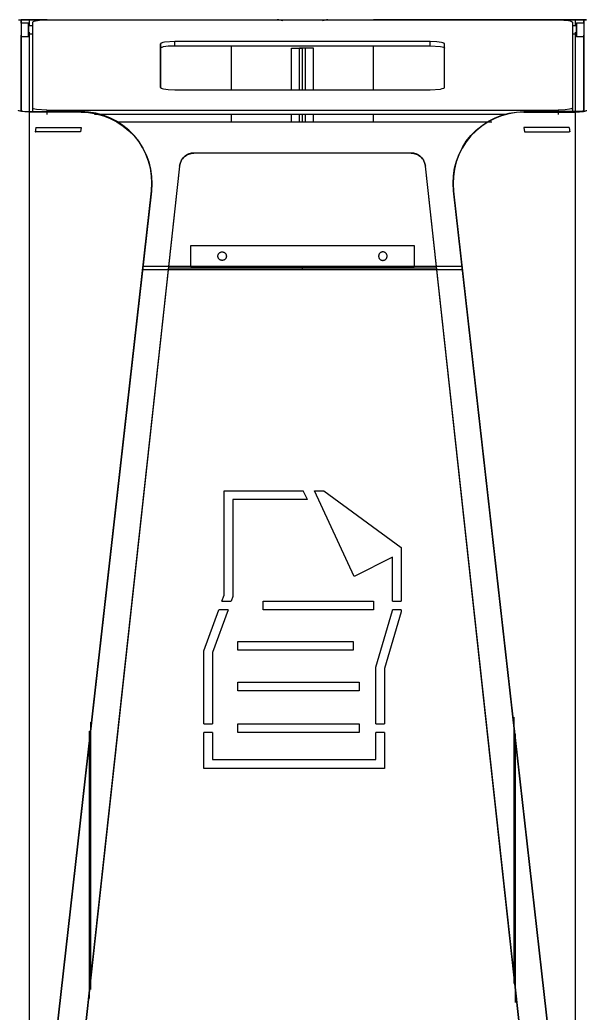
# Model space of a CAD drawing. Header units: millimetres. Extents: x 10366 to 23682, y 24552 to 29690.
# Drawn here: x 21853 to 22251, y 27333 to 28033 of the extents above; entities that cross this region are included whole.
import ezdxf

# ---------------------------------------------------------------- set-up
doc = ezdxf.new("R2010")
doc.units = ezdxf.units.MM
doc.header["$LTSCALE"] = 3
doc.layers.add('DomyÅ›lny', color=7, linetype='Continuous')

msp = doc.modelspace()

# ---------------------------------------------------------------- linework, layer by layer
at = {"layer": 'DomyÅ›lny'}
for p, q in [((21851.8, 28032.54), (21853.8, 28032.54)), ((21853.8, 28032.54), (21853.8, 27968.89)), ((21853.8, 28030.21), (21853.8, 28032.54)), ((21853.8, 28030.54), (21858.8, 28030.54)), ((21859.56, 28032.54), (22001.8, 28032.54)), ((21859.56, 28028.1), (21859.56, 28032.54)), ((21871.91, 28032.54), (21859.56, 28032.54)), ((21861.8, 28030.84), (21861.8, 27970.58)), ((21871.8, 28032.54), (22231.8, 28032.54)), ((22244.04, 28032.54), (22101.8, 28032.54)), ((22231.69, 28032.54), (22244.04, 28032.54)), ((22241.8, 28030.84), (22241.8, 27970.58)), ((22244.04, 28028.54), (22244.04, 28032.54)), ((22244.8, 28030.54), (22249.8, 28030.54)), ((22249.8, 28032.54), (22251.8, 28032.54)), ((22249.8, 28032.54), (22249.8, 27968.89)), ((22249.8, 28030.21), (22249.8, 28032.54)), ((21858.8, 28028.54), (21861.8, 28028.54)), ((21859.56, 27967.57), (21859.56, 28023.87)), ((22241.8, 28028.54), (22244.8, 28028.54)), ((22244.04, 27967.57), (22244.04, 28023.87)), ((21853.8, 27968), (21853.8, 28021.75)), ((21858.8, 28020.54), (21853.8, 28020.54)), ((21861.8, 28022.54), (21858.8, 28022.54)), ((22141.8, 28017.29), (21961.8, 28017.29)), ((21961.8, 28014.33), (21961.8, 28017.29)), ((22141.8, 28014.33), (22141.8, 28017.29)), ((22244.8, 28022.54), (22241.8, 28022.54)), ((22249.8, 28020.54), (22244.8, 28020.54)), ((22249.8, 27968), (22249.8, 28021.75)), ((21951.8, 28012.63), (21951.8, 28015.59)), ((21951.8, 28015.59), (21951.8, 27985.03)), ((21951.8, 27985.03), (21951.8, 28012.63)), ((21961.8, 28014.33), (22141.8, 28014.33)), ((22001.8, 27983.33), (22001.8, 28014.33)), ((22044.04, 27983.33), (22044.04, 28012.54)), ((22051.8, 28012.54), (22049.8, 28012.54)), ((22049.8, 27983.33), (22049.8, 28012.54)), ((22051.8, 27983.33), (22051.8, 28012.54)), ((22051.8, 27983.33), (22051.8, 28012.54)), ((22053.8, 28012.54), (22051.8, 28012.54)), ((22053.8, 27983.33), (22053.8, 28012.54)), ((22059.56, 27983.33), (22059.56, 28012.54)), ((22101.8, 27983.33), (22101.8, 28014.33)), ((22151.8, 27985.03), (22151.8, 28015.59)), ((22151.8, 28012.63), (22151.8, 28015.59)), ((21961.8, 27983.33), (22141.8, 27983.33)), ((21859.56, 27967.91), (21895.92, 27967.91)), ((21895.89, 27967.57), (21859.56, 27967.57)), ((21859.56, 27258.78), (21859.56, 27967.57)), ((21861.8, 27970.58), (21861.8, 27967.63)), ((21871.8, 27968.89), (22231.8, 27968.89)), ((21871.8, 27968.89), (21871.8, 27965.93)), ((22244.04, 27967.91), (22207.68, 27967.91)), ((22207.72, 27967.57), (22244.04, 27967.57)), ((22231.8, 27968.89), (22231.8, 27965.93)), ((22241.8, 27970.58), (22241.8, 27967.63)), ((22244.04, 27258.78), (22244.04, 27967.57)), ((22195.06, 27965.93), (21905.3, 27965.93)), ((21920.99, 27960.78), (22185.17, 27960.78)), ((21920.99, 27960.78), (22185.17, 27960.78)), ((22001.8, 27960.78), (22001.8, 27965.93)), ((22044.04, 27960.78), (22044.04, 27965.93)), ((22049.8, 27960.78), (22049.8, 27965.93)), ((22051.8, 27960.78), (22051.8, 27965.93)), ((22051.8, 27960.78), (22051.8, 27965.93)), ((22053.8, 27960.78), (22053.8, 27965.93)), ((22059.56, 27960.78), (22059.56, 27965.93)), ((22101.8, 27960.78), (22101.8, 27965.93)), ((21864.05, 27956.69), (21863.8, 27955.21)), ((21863.8, 27955.21), (21863.8, 27953.73)), ((21895.42, 27953.73), (21863.8, 27953.73)), ((21864.05, 27956.69), (21895.92, 27956.69)), ((21895.92, 27956.69), (21895.42, 27953.73)), ((22207.68, 27956.69), (22208.18, 27953.73)), ((22239.55, 27956.69), (22207.68, 27956.69)), ((22208.18, 27953.73), (22239.8, 27953.73)), ((22239.55, 27956.69), (22239.8, 27955.21)), ((22239.8, 27955.21), (22239.8, 27953.73)), ((22128.4, 27938.78), (21975.2, 27938.78)), ((22128.4, 27938.64), (21975.2, 27938.64)), ((21965.27, 27929.63), (21893.04, 27270.36)), ((21965.27, 27929.5), (21893.04, 27270.23)), ((22210.56, 27270.36), (22138.33, 27929.63)), ((22210.56, 27270.23), (22138.33, 27929.5)), ((21872.8, 27267.65), (21945.51, 27912.19)), ((21945.48, 27911.85), (21872.8, 27267.65)), ((22230.8, 27267.65), (22158.09, 27912.19)), ((22158.12, 27911.85), (22230.8, 27267.65)), ((21973.18, 27858.78), (21973.18, 27873.75)), ((21973.18, 27873.75), (22130.42, 27873.75)), ((22130.42, 27873.75), (22130.42, 27858.78)), ((21939.26, 27856.78), (21957.29, 27856.78)), ((22051.8, 27858.78), (21939.49, 27858.78)), ((21957.4, 27857.78), (21957.29, 27856.78)), ((21957.29, 27856.78), (21957.4, 27857.78)), ((21957.29, 27856.78), (22051.8, 27856.78)), ((22051.8, 27857.78), (21957.4, 27857.78)), ((21973.18, 27858.78), (22130.42, 27858.78)), ((22051.8, 27857.78), (22051.8, 27858.78)), ((22164.11, 27858.78), (22051.8, 27858.78)), ((22051.8, 27857.78), (22051.8, 27858.78)), ((22051.8, 27856.78), (22051.8, 27857.78)), ((22146.21, 27857.78), (22051.8, 27857.78)), ((22051.8, 27856.78), (22051.8, 27857.78)), ((22051.8, 27856.78), (22146.31, 27856.78)), ((22146.31, 27856.78), (22146.21, 27857.78)), ((22146.31, 27856.78), (22146.21, 27857.78)), ((22146.31, 27856.78), (22164.34, 27856.78)), ((21996.62, 27627.57), (21996.62, 27700.98)), ((21996.62, 27700.98), (22052.36, 27700.98)), ((21996.62, 27627.57), (21996.62, 27700.98)), ((21996.62, 27700.98), (22052.36, 27700.98)), ((22055.28, 27694.86), (22002.74, 27694.86)), ((22002.74, 27694.86), (22002.74, 27626.49)), ((22055.28, 27694.86), (22002.74, 27694.86)), ((22002.74, 27694.86), (22002.74, 27626.49)), ((22055.28, 27694.86), (22052.36, 27700.98)), ((22055.28, 27694.86), (22052.36, 27700.98)), ((22088.09, 27640.66), (22060.25, 27700.98)), ((22060.25, 27700.98), (22066.8, 27700.98)), ((22088.09, 27640.66), (22060.25, 27700.98)), ((22060.25, 27700.98), (22066.8, 27700.98)), ((22066.8, 27700.98), (22121.2, 27661.09)), ((22066.8, 27700.98), (22121.2, 27661.09)), ((22121.2, 27661.09), (22121.2, 27623.37)), ((22121.2, 27661.09), (22121.2, 27623.37)), ((22115.07, 27654.16), (22088.09, 27640.66)), ((22115.07, 27654.16), (22088.09, 27640.66)), ((22115.07, 27623.37), (22115.07, 27654.16)), ((22115.07, 27623.37), (22115.07, 27654.16)), ((21995.1, 27623.37), (21996.62, 27627.57)), ((21995.1, 27623.37), (21996.62, 27627.57)), ((22002.74, 27626.49), (22001.61, 27623.37)), ((22002.74, 27626.49), (22001.61, 27623.37)), ((21982.32, 27588.17), (21992.87, 27617.25)), ((21982.32, 27588.17), (21992.87, 27617.25)), ((21999.39, 27617.25), (21988.45, 27587.09)), ((21999.39, 27617.25), (21988.45, 27587.09)), ((21999.39, 27617.25), (21992.87, 27617.25)), ((21999.39, 27617.25), (21992.87, 27617.25)), ((21995.1, 27623.37), (22001.61, 27623.37)), ((21995.1, 27623.37), (22001.61, 27623.37)), ((22024.01, 27617.25), (22024.01, 27623.37)), ((22024.01, 27623.37), (22101.8, 27623.37)), ((22024.01, 27617.25), (22024.01, 27623.37)), ((22024.01, 27623.37), (22101.8, 27623.37)), ((22101.8, 27617.25), (22024.01, 27617.25)), ((22101.8, 27617.25), (22024.01, 27617.25)), ((22101.8, 27623.37), (22101.8, 27617.25)), ((22101.8, 27623.37), (22101.8, 27617.25)), ((22115.07, 27623.37), (22121.2, 27623.37)), ((22115.07, 27623.37), (22121.2, 27623.37)), ((22115.07, 27616.66), (22115.07, 27617.25)), ((22121.2, 27617.25), (22115.07, 27617.25)), ((22115.07, 27616.66), (22115.07, 27617.25)), ((22121.2, 27617.25), (22115.07, 27617.25)), ((22121.2, 27617.25), (22121.2, 27615.78)), ((22121.2, 27617.25), (22121.2, 27615.78)), ((22103.37, 27576.78), (22115.07, 27616.66)), ((22103.37, 27576.78), (22115.07, 27616.66)), ((22121.2, 27615.78), (22109.5, 27575.89)), ((22121.2, 27615.78), (22109.5, 27575.89)), ((22006.21, 27594.78), (22087.5, 27594.78)), ((22006.21, 27588.65), (22006.21, 27594.78)), ((22006.21, 27594.78), (22087.5, 27594.78)), ((22006.21, 27588.65), (22006.21, 27594.78)), ((22087.5, 27594.78), (22087.5, 27588.65)), ((22087.5, 27594.78), (22087.5, 27588.65)), ((21982.32, 27536.83), (21982.32, 27588.17)), ((21982.32, 27536.83), (21982.32, 27588.17)), ((21988.45, 27587.09), (21988.45, 27536.83)), ((21988.45, 27587.09), (21988.45, 27536.83)), ((22087.5, 27588.65), (22006.21, 27588.65)), ((22087.5, 27588.65), (22006.21, 27588.65)), ((22103.37, 27536.83), (22103.37, 27576.78)), ((22103.37, 27536.83), (22103.37, 27576.78)), ((22109.5, 27575.89), (22109.5, 27536.83)), ((22109.5, 27575.89), (22109.5, 27536.83)), ((22006.21, 27566.19), (22091.59, 27566.19)), ((22006.21, 27560.06), (22006.21, 27566.19)), ((22006.21, 27566.19), (22091.59, 27566.19)), ((22006.21, 27560.06), (22006.21, 27566.19)), ((22091.59, 27566.19), (22091.59, 27560.06)), ((22091.59, 27566.19), (22091.59, 27560.06)), ((22091.59, 27560.06), (22006.21, 27560.06)), ((22091.59, 27560.06), (22006.21, 27560.06)), ((22200.8, 27354.16), (22200.8, 27541.68)), ((21902.8, 27349.93), (21902.8, 27538.15)), ((21982.32, 27536.83), (21988.45, 27536.83)), ((21982.32, 27536.83), (21988.45, 27536.83)), ((22006.21, 27536.83), (22091.59, 27536.83)), ((22006.21, 27530.7), (22006.21, 27536.83)), ((22006.21, 27536.83), (22091.59, 27536.83)), ((22006.21, 27530.7), (22006.21, 27536.83)), ((22091.59, 27536.83), (22091.59, 27530.7)), ((22091.59, 27536.83), (22091.59, 27530.7)), ((22103.37, 27536.83), (22109.5, 27536.83)), ((22103.37, 27536.83), (22109.5, 27536.83)), ((21901.8, 27343.58), (21901.8, 27531.81)), ((21982.32, 27505.55), (21982.32, 27530.7)), ((21988.45, 27530.7), (21982.32, 27530.7)), ((21982.32, 27505.55), (21982.32, 27530.7)), ((21988.45, 27530.7), (21982.32, 27530.7)), ((21988.45, 27530.7), (21988.45, 27511.68)), ((21988.45, 27530.7), (21988.45, 27511.68)), ((22091.59, 27530.7), (22006.21, 27530.7)), ((22091.59, 27530.7), (22006.21, 27530.7)), ((22103.37, 27511.68), (22103.37, 27530.7)), ((22109.5, 27530.7), (22103.37, 27530.7)), ((22103.37, 27511.68), (22103.37, 27530.7)), ((22109.5, 27530.7), (22103.37, 27530.7)), ((22109.5, 27530.7), (22109.5, 27505.55)), ((22109.5, 27530.7), (22109.5, 27505.55)), ((22201.8, 27340.76), (22201.8, 27529.69)), ((22109.5, 27505.55), (21982.32, 27505.55)), ((22109.5, 27505.55), (21982.32, 27505.55)), ((21988.45, 27511.68), (22103.37, 27511.68)), ((21988.45, 27511.68), (22103.37, 27511.68))]:
    msp.add_line(p, q, dxfattribs=at)
for points in [[(21851.8, 28032.54, 0), (21851.8, 28032.54, 0), (21851.8, 28032.54, 0), (21851.8, 28032.54, 0), (21851.8, 28032.54, 0), (21851.8, 28032.54, 0), (21851.8, 28032.54, 0), (21851.8, 28032.54, 0), (21851.8, 28032.54, 0), (21851.8, 28032.54, 0), (21851.8, 28032.54, 0), (21851.82, 28032.54, 0), (21851.86, 28032.54, 0), (21852.38, 28032.54, 0), (21854.76, 28032.54, 0), (21859.56, 28032.54, 0)], [(21859.56, 28032.54, 0), (21853.8, 28032.54, 0)], [(21861.8, 28030.84, 0), (21861.8, 28030.88, 0), (21861.81, 28030.93, 0), (21861.83, 28030.97, 0), (21861.85, 28031.01, 0), (21861.88, 28031.06, 0), (21861.92, 28031.1, 0), (21862, 28031.18, 0), (21862.12, 28031.27, 0), (21862.42, 28031.43, 0), (21862.81, 28031.58, 0), (21863.84, 28031.87, 0), (21866.74, 28032.31, 0), (21871.8, 28032.54, 0)], [(22231.8, 28032.54, 0), (22235.75, 28032.4, 0), (22239.01, 28032.02, 0), (22240.22, 28031.76, 0), (22241.11, 28031.46, 0), (22241.42, 28031.31, 0), (22241.54, 28031.23, 0), (22241.64, 28031.15, 0), (22241.71, 28031.07, 0), (22241.74, 28031.04, 0), (22241.76, 28031, 0), (22241.78, 28030.96, 0), (22241.79, 28030.92, 0), (22241.8, 28030.88, 0), (22241.8, 28030.84, 0)], [(22251.8, 28032.54, 0), (22251.8, 28032.54, 0), (22251.8, 28032.54, 0), (22251.8, 28032.54, 0), (22251.8, 28032.54, 0), (22251.8, 28032.54, 0), (22251.8, 28032.54, 0), (22251.8, 28032.54, 0), (22251.8, 28032.54, 0), (22251.8, 28032.54, 0), (22251.8, 28032.54, 0), (22251.79, 28032.54, 0), (22251.74, 28032.54, 0), (22251.22, 28032.54, 0), (22248.84, 28032.54, 0), (22244.04, 28032.54, 0)], [(22244.04, 28032.54, 0), (22249.8, 28032.54, 0)], [(21858.8, 28028.54, 0), (21858.8, 28028.54, 0), (21858.8, 28028.54, 0), (21858.8, 28028.54, 0), (21858.8, 28028.54, 0), (21858.8, 28028.54, 0), (21858.8, 28028.54, 0), (21858.8, 28028.54, 0), (21858.8, 28028.54, 0), (21858.8, 28028.54, 0), (21858.8, 28028.54, 0), (21858.8, 28028.53, 0), (21858.8, 28028.52, 0), (21858.8, 28028.45, 0), (21858.8, 28028.17, 0), (21858.8, 28022.54, 0)], [(22244.8, 28028.54, 0), (22244.8, 28028.54, 0), (22244.8, 28028.54, 0), (22244.8, 28028.54, 0), (22244.8, 28028.54, 0), (22244.8, 28028.54, 0), (22244.8, 28028.54, 0), (22244.8, 28028.54, 0), (22244.8, 28028.54, 0), (22244.8, 28028.54, 0), (22244.8, 28028.54, 0), (22244.8, 28028.53, 0), (22244.8, 28028.52, 0), (22244.8, 28028.45, 0), (22244.8, 28028.17, 0), (22244.8, 28022.54, 0)], [(21961.8, 28017.29, 0), (21954.73, 28016.79, 0), (21953.43, 28016.52, 0), (21952.5, 28016.21, 0), (21952.19, 28016.05, 0), (21952.06, 28015.98, 0), (21951.97, 28015.9, 0), (21951.89, 28015.82, 0), (21951.86, 28015.78, 0), (21951.84, 28015.74, 0), (21951.82, 28015.7, 0), (21951.81, 28015.66, 0), (21951.8, 28015.63, 0), (21951.8, 28015.59, 0)], [(22151.8, 28015.59, 0), (22151.8, 28015.63, 0), (22151.79, 28015.66, 0), (22151.78, 28015.7, 0), (22151.76, 28015.74, 0), (22151.74, 28015.78, 0), (22151.71, 28015.82, 0), (22151.63, 28015.9, 0), (22151.54, 28015.98, 0), (22151.41, 28016.05, 0), (22151.1, 28016.21, 0), (22150.68, 28016.37, 0), (22149.56, 28016.66, 0), (22146.39, 28017.1, 0), (22141.8, 28017.29, 0)], [(21951.8, 28012.63, 0), (21951.8, 28012.67, 0), (21951.81, 28012.71, 0), (21951.82, 28012.75, 0), (21951.84, 28012.78, 0), (21951.86, 28012.82, 0), (21951.89, 28012.86, 0), (21951.97, 28012.94, 0), (21952.06, 28013.02, 0), (21952.19, 28013.1, 0), (21952.5, 28013.26, 0), (21952.92, 28013.41, 0), (21954.04, 28013.7, 0), (21957.21, 28014.14, 0), (21961.8, 28014.33, 0)], [(22044.04, 28012.54, 0), (22051.8, 28012.54, 0)], [(22044.04, 28012.54, 0), (22049.8, 28012.54, 0)], [(22059.56, 28012.54, 0), (22051.8, 28012.54, 0)], [(22059.56, 28012.54, 0), (22053.8, 28012.54, 0)], [(22141.8, 28014.33, 0), (22148.87, 28013.83, 0), (22150.17, 28013.56, 0), (22151.1, 28013.26, 0), (22151.41, 28013.1, 0), (22151.54, 28013.02, 0), (22151.63, 28012.94, 0), (22151.71, 28012.86, 0), (22151.74, 28012.82, 0), (22151.76, 28012.78, 0), (22151.78, 28012.75, 0), (22151.79, 28012.71, 0), (22151.8, 28012.67, 0), (22151.8, 28012.63, 0)], [(21951.8, 27985.03, 0), (21951.8, 27984.99, 0), (21951.81, 27984.95, 0), (21951.82, 27984.91, 0), (21951.84, 27984.88, 0), (21951.86, 27984.84, 0), (21951.89, 27984.8, 0), (21951.97, 27984.72, 0), (21952.06, 27984.64, 0), (21952.19, 27984.56, 0), (21952.5, 27984.4, 0), (21952.92, 27984.25, 0), (21954.04, 27983.96, 0), (21957.21, 27983.52, 0), (21961.8, 27983.33, 0)], [(22141.8, 27983.33, 0), (22148.87, 27983.83, 0), (22150.17, 27984.1, 0), (22151.1, 27984.4, 0), (22151.41, 27984.56, 0), (22151.54, 27984.64, 0), (22151.63, 27984.72, 0), (22151.71, 27984.8, 0), (22151.74, 27984.84, 0), (22151.76, 27984.88, 0), (22151.78, 27984.91, 0), (22151.79, 27984.95, 0), (22151.8, 27984.99, 0), (22151.8, 27985.03, 0)], [(21859.56, 27967.57, 0), (21854, 27967.97, 0), (21853.05, 27968.17, 0), (21852.36, 27968.39, 0), (21852.12, 27968.51, 0), (21852.02, 27968.57, 0), (21851.94, 27968.63, 0), (21851.88, 27968.7, 0), (21851.86, 27968.73, 0), (21851.84, 27968.76, 0), (21851.82, 27968.79, 0), (21851.81, 27968.82, 0), (21851.8, 27968.86, 0), (21851.8, 27968.89, 0)], [(21853.8, 27968.89, 0), (21853.8, 27968.86, 0), (21853.81, 27968.84, 0), (21853.82, 27968.81, 0), (21853.83, 27968.79, 0), (21853.85, 27968.76, 0), (21853.89, 27968.71, 0), (21853.95, 27968.66, 0), (21854.02, 27968.62, 0), (21854.21, 27968.52, 0), (21854.74, 27968.35, 0), (21856.31, 27968.08, 0), (21859.56, 27967.91, 0)], [(21871.8, 27968.89, 0), (21864.6, 27969.41, 0), (21863.39, 27969.67, 0), (21862.5, 27969.96, 0), (21862.19, 27970.11, 0), (21862.07, 27970.19, 0), (21861.97, 27970.27, 0), (21861.89, 27970.35, 0), (21861.86, 27970.39, 0), (21861.84, 27970.43, 0), (21861.82, 27970.47, 0), (21861.81, 27970.5, 0), (21861.8, 27970.54, 0), (21861.8, 27970.58, 0)], [(21895.89, 27967.57, 0), (21901.22, 27967.28, 0), (21906.47, 27966.43, 0), (21911.59, 27965.03, 0), (21916.49, 27963.11, 0), (21921.15, 27960.69, 0), (21925.5, 27957.81, 0), (21929.52, 27954.5, 0), (21933.17, 27950.79, 0), (21936.46, 27946.66, 0), (21939.31, 27942.18, 0), (21941.67, 27937.45, 0), (21943.5, 27932.51, 0), (21944.8, 27927.44, 0), (21945.57, 27922.28, 0), (21945.79, 27917.08, 0), (21945.48, 27911.85, 0)], [(21945.51, 27912.19, 0), (21945.83, 27917.51, 0), (21945.58, 27922.81, 0), (21944.78, 27928.05, 0), (21943.45, 27933.13, 0), (21941.6, 27938.04, 0), (21939.26, 27942.69, 0), (21936.45, 27947.08, 0), (21933.2, 27951.14, 0), (21929.49, 27954.9, 0), (21925.38, 27958.26, 0), (21920.95, 27961.16, 0), (21916.26, 27963.57, 0), (21911.36, 27965.45, 0), (21906.32, 27966.81, 0), (21901.17, 27967.63, 0), (21895.92, 27967.91, 0)], [(22158.09, 27912.19, 0), (22157.77, 27917.51, 0), (22158.02, 27922.81, 0), (22158.82, 27928.05, 0), (22160.15, 27933.13, 0), (22162, 27938.04, 0), (22164.34, 27942.69, 0), (22167.15, 27947.08, 0), (22170.4, 27951.14, 0), (22174.11, 27954.9, 0), (22178.22, 27958.26, 0), (22182.65, 27961.16, 0), (22187.34, 27963.57, 0), (22192.24, 27965.45, 0), (22197.28, 27966.81, 0), (22202.43, 27967.63, 0), (22207.68, 27967.91, 0)], [(22207.72, 27967.57, 0), (22202.38, 27967.28, 0), (22197.13, 27966.43, 0), (22192.01, 27965.03, 0), (22187.11, 27963.11, 0), (22182.45, 27960.69, 0), (22178.1, 27957.81, 0), (22174.08, 27954.5, 0), (22170.43, 27950.79, 0), (22167.14, 27946.66, 0), (22164.29, 27942.18, 0), (22161.94, 27937.45, 0), (22160.1, 27932.51, 0), (22158.8, 27927.44, 0), (22158.03, 27922.28, 0), (22157.81, 27917.08, 0), (22158.12, 27911.85, 0)], [(22241.8, 27970.58, 0), (22241.8, 27970.54, 0), (22241.79, 27970.5, 0), (22241.77, 27970.46, 0), (22241.75, 27970.41, 0), (22241.72, 27970.37, 0), (22241.68, 27970.32, 0), (22241.59, 27970.24, 0), (22241.48, 27970.16, 0), (22241.17, 27969.99, 0), (22240.78, 27969.84, 0), (22239.73, 27969.55, 0), (22236.79, 27969.11, 0), (22231.8, 27968.89, 0)], [(22249.8, 27968.89, 0), (22249.8, 27968.86, 0), (22249.79, 27968.84, 0), (22249.78, 27968.81, 0), (22249.77, 27968.79, 0), (22249.75, 27968.76, 0), (22249.71, 27968.71, 0), (22249.65, 27968.66, 0), (22249.58, 27968.62, 0), (22249.39, 27968.52, 0), (22248.86, 27968.35, 0), (22247.29, 27968.08, 0), (22244.04, 27967.91, 0)], [(22244.04, 27967.57, 0), (22249.6, 27967.97, 0), (22250.55, 27968.17, 0), (22251.24, 27968.39, 0), (22251.48, 27968.51, 0), (22251.58, 27968.57, 0), (22251.66, 27968.63, 0), (22251.72, 27968.7, 0), (22251.74, 27968.73, 0), (22251.76, 27968.76, 0), (22251.78, 27968.79, 0), (22251.79, 27968.82, 0), (22251.8, 27968.86, 0), (22251.8, 27968.89, 0)], [(21863.8, 27955.21, 0), (21863.54, 27953.74, 0)], [(21863.54, 27953.74, 0), (21863.8, 27953.73, 0)], [(22239.8, 27955.21, 0), (22240.06, 27953.74, 0)], [(21975.2, 27938.78, 0), (21974.36, 27938.74, 0), (21973.5, 27938.62, 0), (21972.63, 27938.43, 0), (21971.76, 27938.14, 0), (21970.9, 27937.77, 0), (21970.07, 27937.32, 0), (21969.28, 27936.77, 0), (21968.54, 27936.16, 0), (21967.86, 27935.47, 0), (21967.25, 27934.72, 0), (21966.72, 27933.92, 0), (21966.26, 27933.09, 0), (21965.89, 27932.23, 0), (21965.61, 27931.36, 0), (21965.27, 27929.63, 0)], [(21965.27, 27929.5, 0), (21965.61, 27931.23, 0), (21965.89, 27932.1, 0), (21966.26, 27932.96, 0), (21966.72, 27933.79, 0), (21967.25, 27934.59, 0), (21967.86, 27935.34, 0), (21968.54, 27936.02, 0), (21969.28, 27936.64, 0), (21970.07, 27937.18, 0), (21970.9, 27937.64, 0), (21971.76, 27938.01, 0), (21972.63, 27938.29, 0), (21973.5, 27938.49, 0), (21974.36, 27938.6, 0), (21975.2, 27938.64, 0)], [(22138.33, 27929.63, 0), (22137.99, 27931.36, 0), (22137.71, 27932.23, 0), (22137.34, 27933.09, 0), (22136.88, 27933.92, 0), (22136.35, 27934.72, 0), (22135.74, 27935.47, 0), (22135.06, 27936.16, 0), (22134.32, 27936.77, 0), (22133.53, 27937.32, 0), (22132.7, 27937.77, 0), (22131.84, 27938.14, 0), (22130.97, 27938.43, 0), (22130.1, 27938.62, 0), (22129.24, 27938.74, 0), (22128.4, 27938.78, 0)], [(22128.4, 27938.64, 0), (22129.24, 27938.6, 0), (22130.1, 27938.49, 0), (22130.97, 27938.29, 0), (22131.84, 27938.01, 0), (22132.7, 27937.64, 0), (22133.53, 27937.18, 0), (22134.32, 27936.64, 0), (22135.06, 27936.02, 0), (22135.74, 27935.34, 0), (22136.35, 27934.59, 0), (22136.88, 27933.79, 0), (22137.34, 27932.96, 0), (22137.71, 27932.1, 0), (22137.99, 27931.23, 0), (22138.33, 27929.5, 0)]]:
    msp.add_polyline3d(points, dxfattribs=at)
for points in [[(21858.8, 28025.54, 0), (21858.8, 28030.54, 0), (21858.8, 28025.54, 0), (21858.8, 28020.54, 0)], [(22244.8, 28025.54, 0), (22244.8, 28030.54, 0), (22244.8, 28025.54, 0), (22244.8, 28020.54, 0)], [(21992.22, 27866.18, 0), (21992.23, 27866.45, 0), (21992.27, 27866.73, 0), (21992.33, 27867.01, 0), (21992.43, 27867.28, 0), (21992.55, 27867.56, 0), (21992.71, 27867.82, 0), (21992.89, 27868.07, 0), (21993.1, 27868.3, 0), (21993.33, 27868.51, 0), (21993.58, 27868.69, 0), (21993.84, 27868.84, 0), (21994.11, 27868.97, 0), (21994.39, 27869.06, 0), (21994.67, 27869.13, 0), (21994.95, 27869.16, 0), (21995.22, 27869.18, 0), (21995.49, 27869.16, 0), (21995.77, 27869.13, 0), (21996.04, 27869.06, 0), (21996.32, 27868.97, 0), (21996.6, 27868.84, 0), (21996.86, 27868.69, 0), (21997.11, 27868.51, 0), (21997.34, 27868.3, 0), (21997.55, 27868.07, 0), (21997.73, 27867.82, 0), (21997.88, 27867.56, 0), (21998.01, 27867.28, 0), (21998.1, 27867.01, 0), (21998.17, 27866.73, 0), (21998.21, 27866.45, 0), (21998.22, 27866.18, 0), (21998.21, 27865.91, 0), (21998.17, 27865.64, 0), (21998.1, 27865.36, 0), (21998.01, 27865.08, 0), (21997.88, 27864.81, 0), (21997.73, 27864.54, 0), (21997.55, 27864.29, 0), (21997.34, 27864.06, 0), (21997.11, 27863.86, 0), (21996.86, 27863.68, 0), (21996.6, 27863.52, 0), (21996.32, 27863.4, 0), (21996.04, 27863.3, 0), (21995.77, 27863.24, 0), (21995.49, 27863.2, 0), (21995.22, 27863.19, 0), (21994.95, 27863.2, 0), (21994.67, 27863.24, 0), (21994.39, 27863.3, 0), (21994.11, 27863.4, 0), (21993.84, 27863.52, 0), (21993.58, 27863.68, 0), (21993.33, 27863.86, 0), (21993.1, 27864.06, 0), (21992.89, 27864.29, 0), (21992.71, 27864.54, 0), (21992.55, 27864.81, 0), (21992.43, 27865.08, 0), (21992.33, 27865.36, 0), (21992.27, 27865.64, 0), (21992.23, 27865.91, 0)], [(22111.38, 27866.18, 0), (22111.37, 27866.45, 0), (22111.33, 27866.73, 0), (22111.27, 27867.01, 0), (22111.17, 27867.28, 0), (22111.05, 27867.56, 0), (22110.89, 27867.82, 0), (22110.71, 27868.07, 0), (22110.5, 27868.3, 0), (22110.27, 27868.51, 0), (22110.02, 27868.69, 0), (22109.76, 27868.84, 0), (22109.49, 27868.97, 0), (22109.21, 27869.06, 0), (22108.93, 27869.13, 0), (22108.65, 27869.16, 0), (22108.38, 27869.18, 0), (22108.11, 27869.16, 0), (22107.84, 27869.13, 0), (22107.56, 27869.06, 0), (22107.28, 27868.97, 0), (22107, 27868.84, 0), (22106.74, 27868.69, 0), (22106.49, 27868.51, 0), (22106.26, 27868.3, 0), (22106.05, 27868.07, 0), (22105.87, 27867.82, 0), (22105.72, 27867.56, 0), (22105.59, 27867.28, 0), (22105.5, 27867.01, 0), (22105.43, 27866.73, 0), (22105.39, 27866.45, 0), (22105.38, 27866.18, 0), (22105.39, 27865.91, 0), (22105.43, 27865.64, 0), (22105.5, 27865.36, 0), (22105.59, 27865.08, 0), (22105.72, 27864.81, 0), (22105.87, 27864.54, 0), (22106.05, 27864.29, 0), (22106.26, 27864.06, 0), (22106.49, 27863.86, 0), (22106.74, 27863.68, 0), (22107, 27863.52, 0), (22107.28, 27863.4, 0), (22107.56, 27863.3, 0), (22107.84, 27863.24, 0), (22108.11, 27863.2, 0), (22108.38, 27863.19, 0), (22108.65, 27863.2, 0), (22108.93, 27863.24, 0), (22109.21, 27863.3, 0), (22109.49, 27863.4, 0), (22109.76, 27863.52, 0), (22110.02, 27863.68, 0), (22110.27, 27863.86, 0), (22110.5, 27864.06, 0), (22110.71, 27864.29, 0), (22110.89, 27864.54, 0), (22111.05, 27864.81, 0), (22111.17, 27865.08, 0), (22111.27, 27865.36, 0), (22111.33, 27865.64, 0), (22111.37, 27865.91, 0)]]:
    msp.add_polyline3d(points, close=True, dxfattribs=at)
for centre, start, end in [((22034.04, 28022.54), 67.36153, 90), ((22034.04, 28022.54), 72.52606, 90), ((22069.56, 28022.54), 90, 111.24454), ((22069.56, 28022.54), 90, 106.10459)]:
    msp.add_arc(centre, 10, start, end, dxfattribs=at)

doc.saveas('drawing.dxf')
